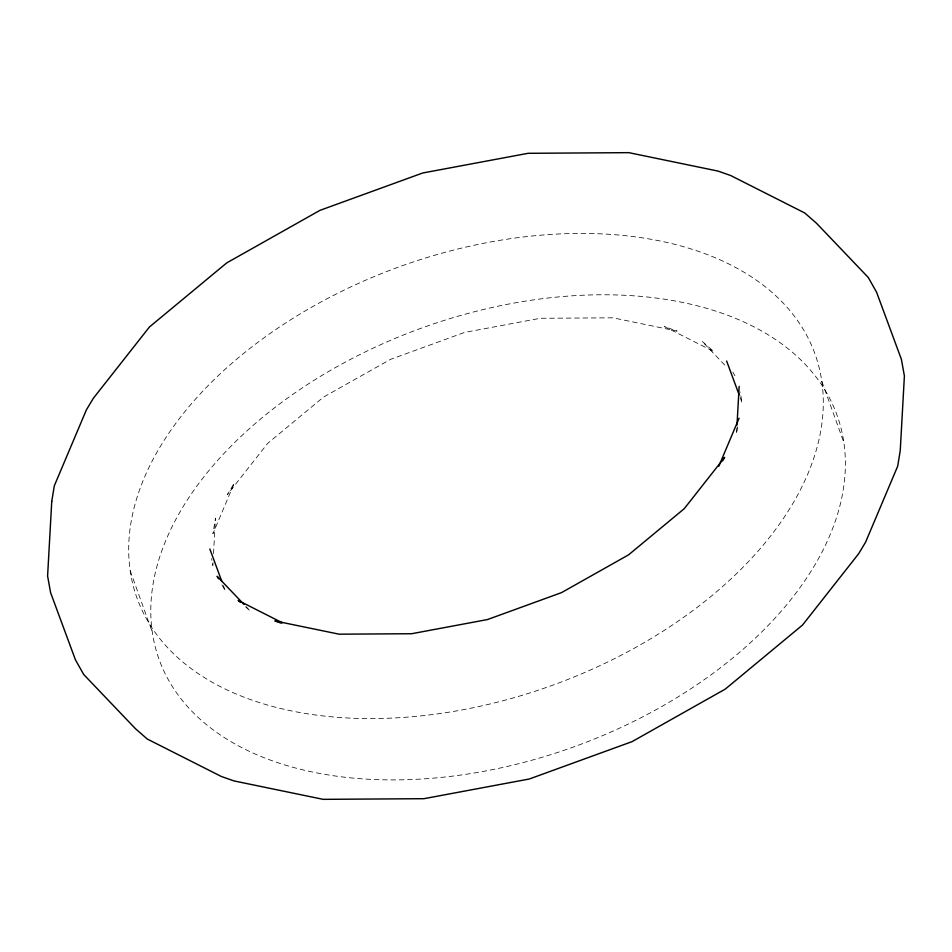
<?xml version="1.0" encoding="UTF-8"?>
<svg xmlns="http://www.w3.org/2000/svg" width="952" height="952" viewBox="0 0 952 952"><rect width="100%" height="100%" fill="white"/><g stroke="black" fill="none" stroke-linecap="round" stroke-linejoin="round"><path stroke-width="0.71" stroke-dasharray="4.76 3.57" d="M213.01 562.632L212.843 565.595L211.594 558.669M213.51 553.731L215.485 518.15L212.939 533.727L234.335 483.033L227.361 494.647L267.75 443.323L323.394 397.174L390.498 359.368L464.505 332.45L540.343 318.277L612.874 317.813L677.134 331.082L664.448 326.607L713.81 351.562L701.969 341.221L726.923 367.365M736.848 427.924L736.515 433.85L737.669 426.77M245.723 607.019L250.031 610.779L246.032 606.591M732.838 372.053L734.908 375.731M221.923 584.849L225.362 590.978L223.363 585.551M740.156 397.603L742.155 403.017L740.156 391.938M821.778 381.193A360.296 222.804 -19.8 0 1 331.165 716.773A360.296 222.804 -19.8 0 1 275.057 330.035A360.296 222.804 -19.8 0 1 821.778 381.193L843.865 442.537A360.296 222.804 -19.8 0 1 353.252 778.105A360.296 222.804 -19.8 0 1 297.143 391.379A360.296 222.804 -19.8 0 1 843.865 442.537M130.222 570.807L152.308 632.152"/><path stroke-width="1.43" d="M737.003 424.949L739.157 386.405M718.819 466.23L739.061 418.273M722.544 460.839L724.639 457.353L684.25 508.677L628.606 554.826L561.501 592.632L487.495 619.55L411.657 633.723L339.126 634.187L274.866 620.918L281.209 623.155M282.351 622.775L238.19 600.438L240.344 602.318M244.045 604.496L217.092 576.269L218.472 578.721M726.638 361.022L739.157 394.89M209.845 548.983L221.864 581.493M51.753 501.43L47.6 576.019L50.599 592.644L75.41 659.76L83.681 674.468L135.458 728.708L147.298 739.049L221.257 776.439L233.942 780.914L323.192 799.347L423.938 798.692L529.276 779.01L632.068 741.632L725.269 689.105L802.56 625.012L858.656 553.719L865.63 542.093L897.7 466.147L900.247 450.57L904.4 375.98L901.401 359.356L876.59 292.24L868.319 277.532L816.542 223.292L804.702 212.95L730.743 175.561L718.058 171.086L628.808 152.653L528.062 153.308L422.724 172.99L319.932 210.368L226.731 262.895L149.44 326.988L93.344 398.281L86.37 409.907L54.3 485.853L51.753 501.43"/></g></svg>
